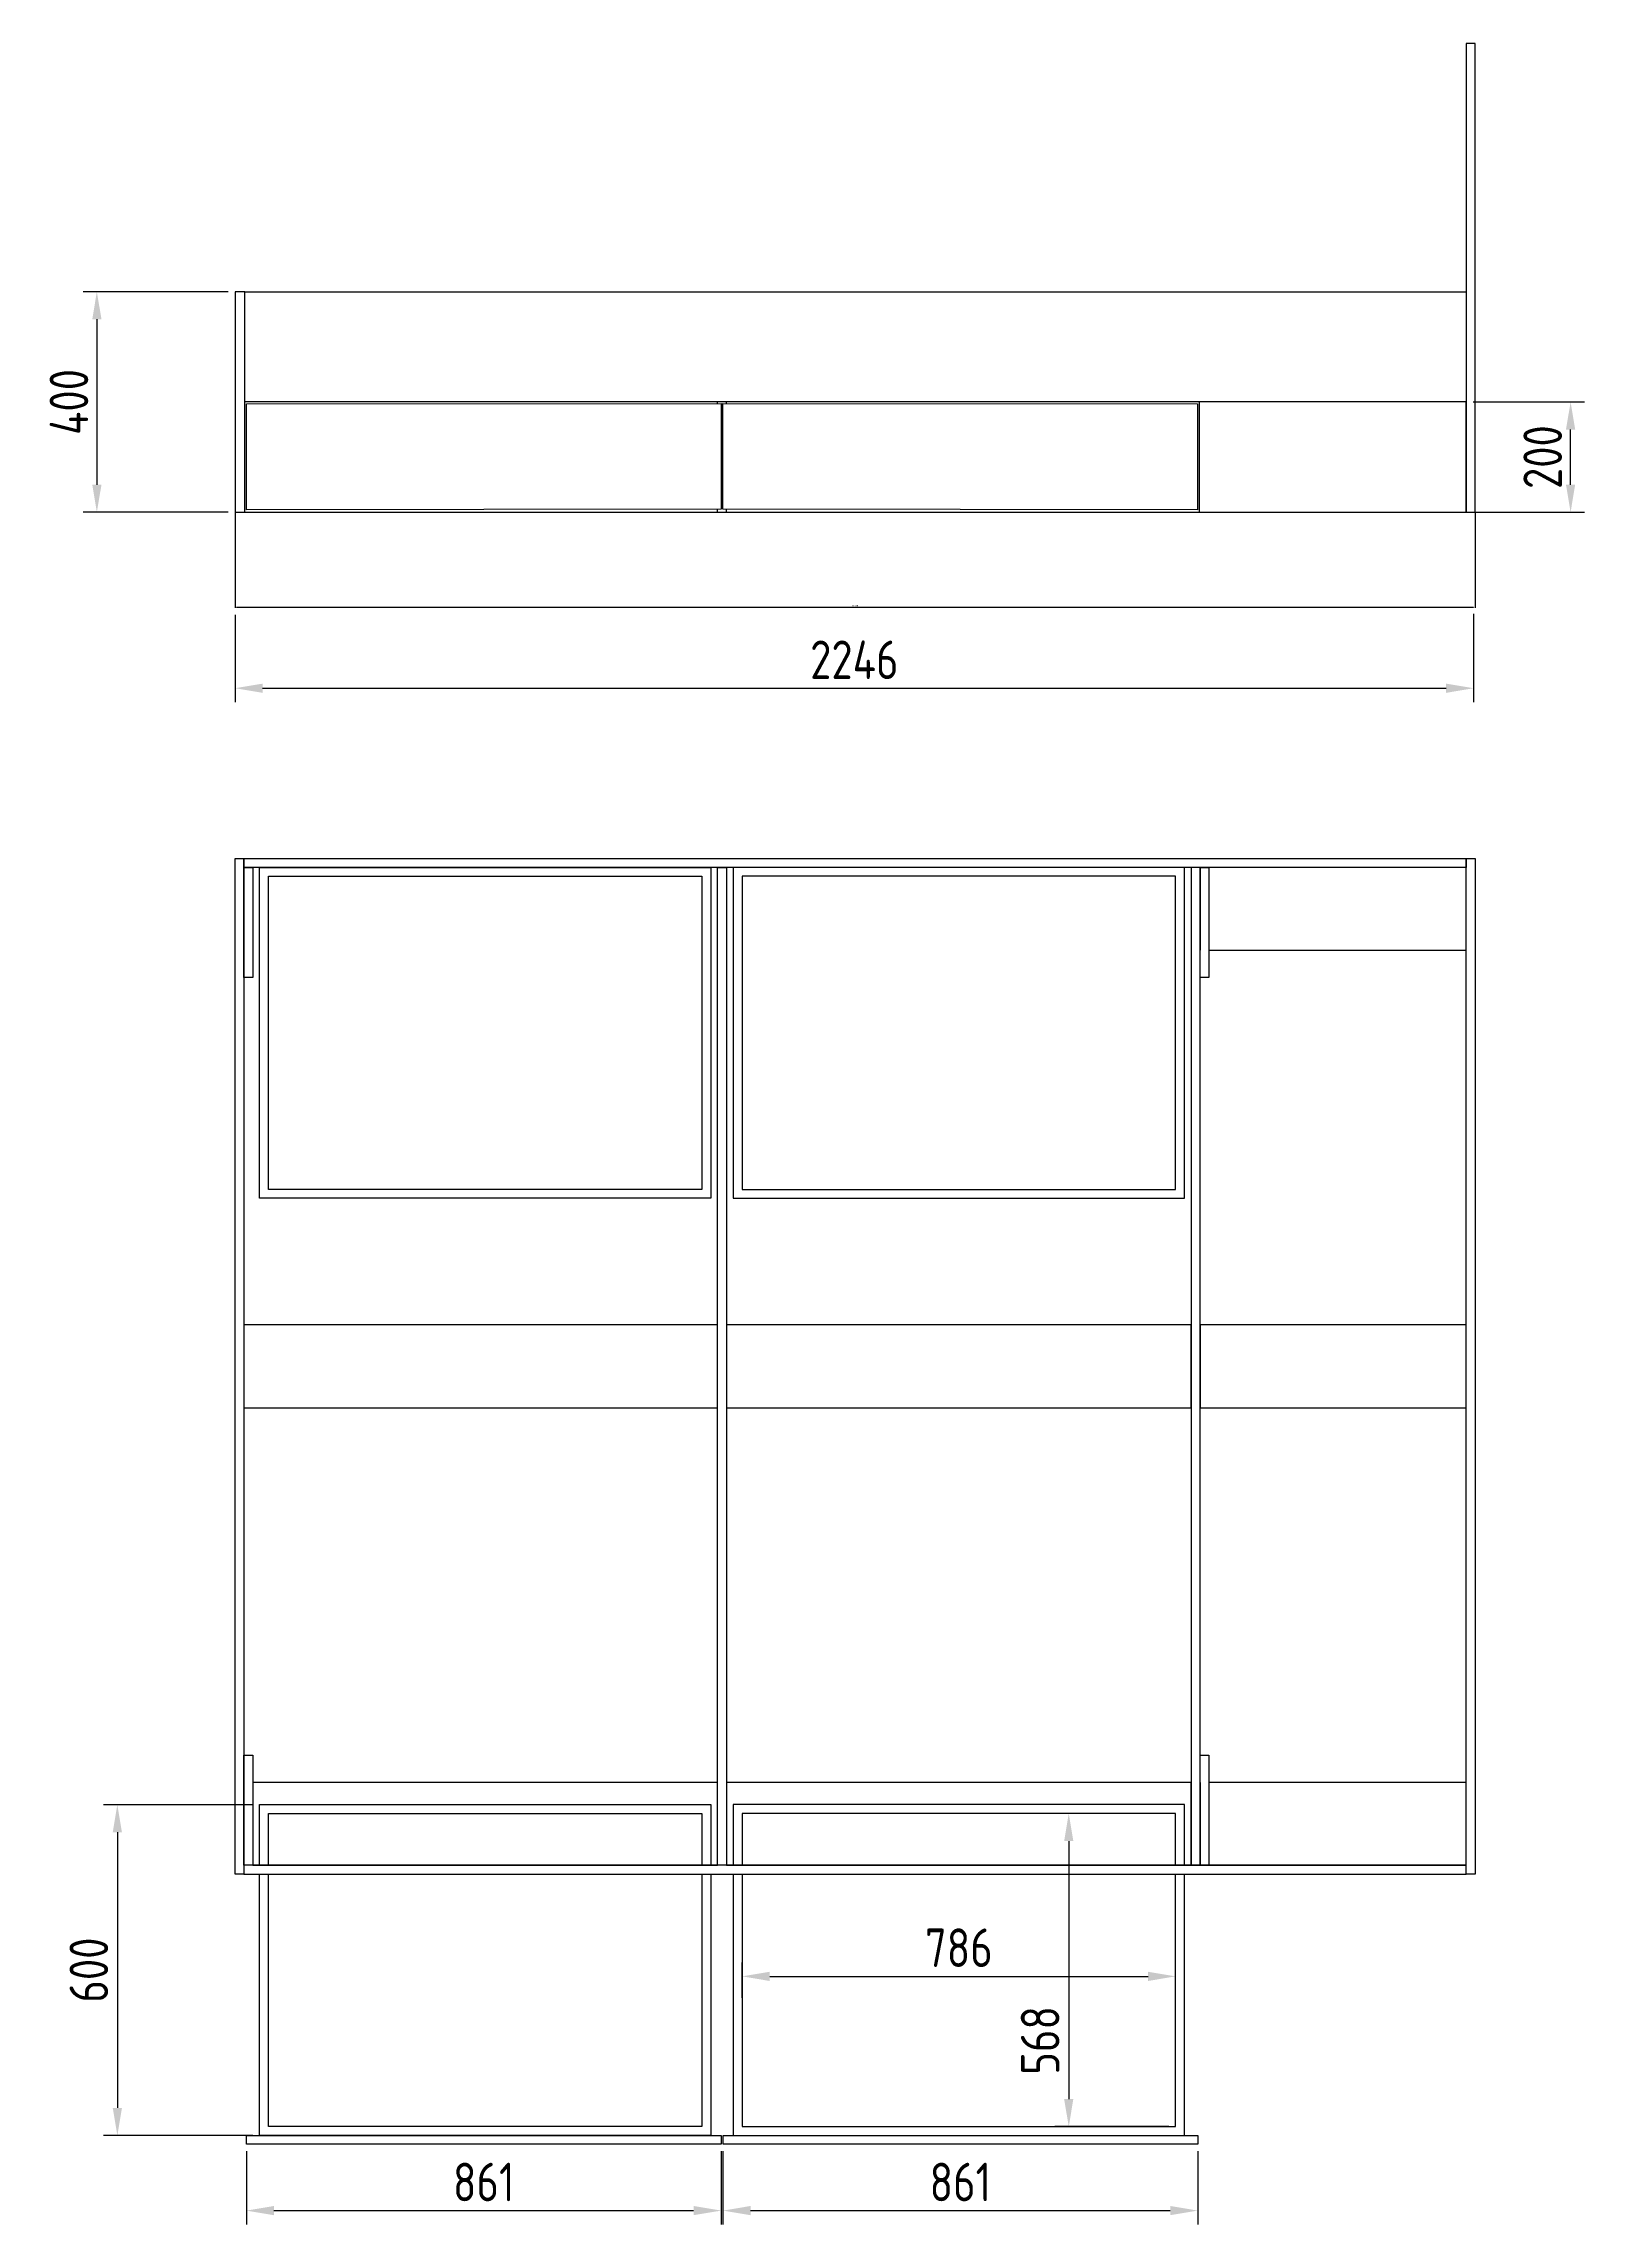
# Model space of a CAD drawing. Header units: millimetres. Extents: x 1713 to 34496, y -3951 to 7152.
# Drawn here: x 14068 to 16862, y 2930 to 6886 of the extents above; entities that cross this region are included whole.
import ezdxf

# ---------------------------------------------------------------- set-up
doc = ezdxf.new("R2010")
doc.units = ezdxf.units.MM
doc.layers.add('awcad.layer.СКД_технические_средства', color=7, linetype='Continuous', lineweight=30)
doc.styles.add('awcad.labels', font='eskd.shx')
doc.styles.get("Standard").update_dxf_attribs({"font": 'arial.ttf'})
doc.dimstyles.new('awcad.dim.building', dxfattribs={"dimtxt": 3.5, "dimasz": 2.5, "dimexe": 1.25, "dimexo": 0.625, "dimtad": 1, "dimtxsty": 'awcad.labels', "dimcen": 2.5, "dimadec": 0, "dimazin": 0, "dimtfac": 1, "dimtmove": 0, "dimatfit": 3, "dimldrblk": 'NONE', "dimfxl": 1, "dimarcsym": 0})
doc.dimstyles.new('ISO-25', dxfattribs={"dimtxt": 2.5, "dimasz": 2.5, "dimexe": 1.25, "dimexo": 0.625, "dimtad": 1, "dimtxsty": 'Standard', "dimcen": 2.5, "dimadec": 0, "dimazin": 0, "dimtfac": 1, "dimtmove": 0, "dimatfit": 3, "dimfxl": 1, "dimarcsym": 0})

# ---------------------------------------------------------------- blocks, each defined once
blk = doc.blocks.new('*D217')
at = {"color": 0, "lineweight": -2, "transparency": 16777216}
for p, q in [((14415, 6035.3), (14415, 5862.6)), ((16663.5, 6035.3), (16663.5, 5862.6)), ((14417.5, 5863.9), (16661, 5863.9))]:
    blk.add_line(p, q, dxfattribs=at)
at = {"color": 0, "transparency": 16777216}
for points in [[(14417.5, 5864.3), (14417.5, 5863.5), (14415, 5863.9)], [(16661, 5864.3), (16661, 5863.5), (16663.5, 5863.9)]]:
    blk.add_solid(points, dxfattribs=at)
at = {"layer": 'Defpoints', "color": 0, "transparency": 16777216}
for p in [(14415, 6035.9), (16663.5, 6035.9), (16663.5, 5863.9)]:
    blk.add_point(p, dxfattribs=at)
at = {"color": 0, "transparency": 16777216, "insert": (15539.3, 5866), "char_height": 2.5, "attachment_point": 5}
blk.add_mtext('2248,5', dxfattribs=at)
blk = doc.blocks.new('*D223')
at = {"layer": 'awcad.layer.СКД_технические_средства', "color": 0, "linetype": 'ByBlock', "lineweight": -2, "transparency": 16777216}
for p, q in [((14435.5, 3063.2), (14435.5, 2930.4)), ((15296.5, 3063.2), (15296.5, 2930.4)), ((14485.5, 2955.4), (15246.5, 2955.4))]:
    blk.add_line(p, q, dxfattribs=at)
at = {"layer": 'awcad.layer.СКД_технические_средства', "color": 0, "linetype": 'ByBlock', "transparency": 16777216}
for points in [[(14485.5, 2963.8), (14485.5, 2947.1), (14435.5, 2955.4)], [(15246.5, 2963.8), (15246.5, 2947.1), (15296.5, 2955.4)]]:
    blk.add_solid(points, dxfattribs=at)
at = {"layer": 'Defpoints', "color": 0, "linetype": 'ByBlock', "transparency": 16777216}
for p in [(14435.5, 3075.7), (15296.5, 3075.7), (15296.5, 2955.4)]:
    blk.add_point(p, dxfattribs=at)
at = {"layer": 'awcad.layer.СКД_технические_средства', "color": 0, "linetype": 'ByBlock', "lineweight": -2, "transparency": 16777216, "insert": (14866, 3007.3), "char_height": 70, "attachment_point": 5, "style": 'awcad.labels'}
blk.add_mtext('861', dxfattribs=at)
blk = doc.blocks.new('_None')
blk = doc.blocks.new('*D220')
at = {"layer": 'awcad.layer.СКД_технические_средства', "color": 0, "linetype": 'ByBlock', "lineweight": -2, "transparency": 16777216}
for p, q in [((15299.8, 3063.2), (15299.8, 2930.4)), ((16160.8, 3063.2), (16160.8, 2930.4)), ((15349.8, 2955.4), (16110.8, 2955.4))]:
    blk.add_line(p, q, dxfattribs=at)
at = {"layer": 'awcad.layer.СКД_технические_средства', "color": 0, "linetype": 'ByBlock', "transparency": 16777216}
for points in [[(15349.8, 2963.8), (15349.8, 2947.1), (15299.8, 2955.4)], [(16110.8, 2963.8), (16110.8, 2947.1), (16160.8, 2955.4)]]:
    blk.add_solid(points, dxfattribs=at)
at = {"layer": 'Defpoints', "color": 0, "linetype": 'ByBlock', "transparency": 16777216}
for p in [(15299.8, 3075.7), (16160.8, 3075.7), (16160.8, 2955.4)]:
    blk.add_point(p, dxfattribs=at)
at = {"layer": 'awcad.layer.СКД_технические_средства', "color": 0, "linetype": 'ByBlock', "lineweight": -2, "transparency": 16777216, "insert": (15730.3, 3007.3), "char_height": 70, "attachment_point": 5, "style": 'awcad.labels'}
blk.add_mtext('861', dxfattribs=at)
blk = doc.blocks.new('*D230')
at = {"layer": 'awcad.layer.СКД_технические_средства', "color": 0, "linetype": 'ByBlock', "lineweight": -2, "transparency": 16777216}
for p, q in [((15334.5, 3341.2), (15334.5, 3405.3)), ((16120.5, 3349.2), (16120.5, 3405.3)), ((15384.5, 3380.3), (16070.5, 3380.3))]:
    blk.add_line(p, q, dxfattribs=at)
at = {"layer": 'awcad.layer.СКД_технические_средства', "color": 0, "linetype": 'ByBlock', "transparency": 16777216}
for points in [[(15384.5, 3388.6), (15384.5, 3371.9), (15334.5, 3380.3)], [(16070.5, 3388.6), (16070.5, 3371.9), (16120.5, 3380.3)]]:
    blk.add_solid(points, dxfattribs=at)
at = {"layer": 'Defpoints', "color": 0, "linetype": 'ByBlock', "transparency": 16777216}
for p in [(16120.5, 3380.3), (15334.5, 3328.7), (16120.5, 3336.7)]:
    blk.add_point(p, dxfattribs=at)
at = {"layer": 'awcad.layer.СКД_технические_средства', "color": 0, "linetype": 'ByBlock', "lineweight": -2, "transparency": 16777216, "insert": (15727.5, 3432.2), "char_height": 70, "attachment_point": 5, "style": 'awcad.labels'}
blk.add_mtext('786', dxfattribs=at)
blk = doc.blocks.new('*D238')
at = {"layer": 'awcad.layer.СКД_технические_средства', "color": 0, "linetype": 'ByBlock', "lineweight": -2, "transparency": 16777216}
for p, q in [((14447, 3691.7), (14176.6, 3691.7)), ((14201.6, 3641.7), (14201.6, 3141.7)), ((14447, 3091.7), (14176.6, 3091.7))]:
    blk.add_line(p, q, dxfattribs=at)
at = {"layer": 'awcad.layer.СКД_технические_средства', "color": 0, "linetype": 'ByBlock', "transparency": 16777216}
for points in [[(14193.2, 3641.7), (14209.9, 3641.7), (14201.6, 3691.7)], [(14193.2, 3141.7), (14209.9, 3141.7), (14201.6, 3091.7)]]:
    blk.add_solid(points, dxfattribs=at)
at = {"layer": 'Defpoints', "color": 0, "linetype": 'ByBlock', "transparency": 16777216}
for p in [(14459.5, 3691.7), (14201.6, 3091.7), (14459.5, 3091.7)]:
    blk.add_point(p, dxfattribs=at)
at = {"layer": 'awcad.layer.СКД_технические_средства', "color": 0, "linetype": 'ByBlock', "lineweight": -2, "transparency": 16777216, "insert": (14149.9, 3391.7), "char_height": 70, "attachment_point": 5, "rotation": 90, "style": 'awcad.labels'}
blk.add_mtext('600', dxfattribs=at)
blk = doc.blocks.new('*D242')
at = {"layer": 'awcad.layer.СКД_технические_средства', "color": 0, "linetype": 'ByBlock', "lineweight": -2, "transparency": 16777216}
for p, q in [((16108, 3675.7), (15901.8, 3675.7)), ((15926.8, 3625.7), (15926.8, 3157.7)), ((16108, 3107.7), (15901.8, 3107.7))]:
    blk.add_line(p, q, dxfattribs=at)
at = {"layer": 'awcad.layer.СКД_технические_средства', "color": 0, "linetype": 'ByBlock', "transparency": 16777216}
for points in [[(15918.4, 3625.7), (15935.1, 3625.7), (15926.8, 3675.7)], [(15918.4, 3157.7), (15935.1, 3157.7), (15926.8, 3107.7)]]:
    blk.add_solid(points, dxfattribs=at)
at = {"layer": 'Defpoints', "color": 0, "linetype": 'ByBlock', "transparency": 16777216}
for p in [(16120.5, 3675.7), (15926.8, 3107.7), (16120.5, 3107.7)]:
    blk.add_point(p, dxfattribs=at)
at = {"layer": 'awcad.layer.СКД_технические_средства', "color": 0, "linetype": 'ByBlock', "lineweight": -2, "transparency": 16777216, "insert": (15874.9, 3264.1), "char_height": 70, "attachment_point": 5, "rotation": 90, "style": 'awcad.labels'}
blk.add_mtext('568', dxfattribs=at)
blk = doc.blocks.new('*D250')
at = {"layer": 'awcad.layer.СКД_технические_средства', "color": 0, "linetype": 'ByBlock', "lineweight": -2, "transparency": 16777216}
for p, q in [((14402.5, 6435.9), (14139.4, 6435.9)), ((14164.4, 6385.9), (14164.4, 6085.9)), ((14402.5, 6035.9), (14139.4, 6035.9))]:
    blk.add_line(p, q, dxfattribs=at)
at = {"layer": 'awcad.layer.СКД_технические_средства', "color": 0, "linetype": 'ByBlock', "transparency": 16777216}
for points in [[(14156.1, 6385.9), (14172.8, 6385.9), (14164.4, 6435.9)], [(14156.1, 6085.9), (14172.8, 6085.9), (14164.4, 6035.9)]]:
    blk.add_solid(points, dxfattribs=at)
at = {"layer": 'Defpoints', "color": 0, "linetype": 'ByBlock', "transparency": 16777216}
for p in [(14415, 6435.9), (14164.4, 6035.9), (14415, 6035.9)]:
    blk.add_point(p, dxfattribs=at)
at = {"layer": 'awcad.layer.СКД_технические_средства', "color": 0, "linetype": 'ByBlock', "lineweight": -2, "transparency": 16777216, "insert": (14113.8, 6235.9), "char_height": 70, "attachment_point": 5, "rotation": 90, "style": 'awcad.labels'}
blk.add_mtext('400', dxfattribs=at)
blk = doc.blocks.new('*D258')
at = {"layer": 'awcad.layer.СКД_технические_средства', "color": 0, "linetype": 'ByBlock', "lineweight": -2, "transparency": 16777216}
for p, q in [((16660, 6235.9), (16861.8, 6235.9)), ((16836.8, 6085.9), (16836.8, 6185.9)), ((16660, 6035.9), (16861.8, 6035.9))]:
    blk.add_line(p, q, dxfattribs=at)
at = {"layer": 'awcad.layer.СКД_технические_средства', "color": 0, "linetype": 'ByBlock', "transparency": 16777216}
for points in [[(16828.4, 6185.9), (16845.1, 6185.9), (16836.8, 6235.9)], [(16828.4, 6085.9), (16845.1, 6085.9), (16836.8, 6035.9)]]:
    blk.add_solid(points, dxfattribs=at)
at = {"layer": 'Defpoints', "color": 0, "linetype": 'ByBlock', "transparency": 16777216}
for p in [(16647.5, 6235.9), (16836.8, 6235.9), (16647.5, 6035.9)]:
    blk.add_point(p, dxfattribs=at)
at = {"layer": 'awcad.layer.СКД_технические_средства', "color": 0, "linetype": 'ByBlock', "lineweight": -2, "transparency": 16777216, "insert": (16786.2, 6135.9), "char_height": 70, "attachment_point": 5, "rotation": 90, "style": 'awcad.labels'}
blk.add_mtext('200', dxfattribs=at)
blk = doc.blocks.new('*D462')
at = {"layer": 'awcad.layer.СКД_технические_средства', "color": 0, "linetype": 'ByBlock', "lineweight": -2, "transparency": 16777216}
for p, q in [((14415, 5850.1), (14415, 5691.7)), ((16661, 5851.8), (16661, 5691.7)), ((14465, 5716.7), (16611, 5716.7))]:
    blk.add_line(p, q, dxfattribs=at)
at = {"layer": 'awcad.layer.СКД_технические_средства', "color": 0, "linetype": 'ByBlock', "transparency": 16777216}
for points in [[(14465, 5725), (14465, 5708.3), (14415, 5716.7)], [(16611, 5725), (16611, 5708.3), (16661, 5716.7)]]:
    blk.add_solid(points, dxfattribs=at)
at = {"layer": 'Defpoints', "color": 0, "linetype": 'ByBlock', "transparency": 16777216}
for p in [(14415, 5862.6), (16661, 5864.3), (16661, 5716.7)]:
    blk.add_point(p, dxfattribs=at)
at = {"layer": 'awcad.layer.СКД_технические_средства', "color": 0, "linetype": 'ByBlock', "lineweight": -2, "transparency": 16777216, "insert": (15538, 5768.3), "char_height": 70, "attachment_point": 5, "style": 'awcad.labels'}
blk.add_mtext('2246', dxfattribs=at)

msp = doc.modelspace()

# ---------------------------------------------------------------- linework, layer by layer
for points in [[(16663.513, 6035.887), (16663.513, 6885.887), (16647.513, 6885.887), (16647.513, 6035.887)], [(14415.013, 6435.887), (14415.013, 6035.887), (14432.513, 6035.887), (14432.513, 6435.887)], [(16647.513, 6435.887), (16647.513, 6235.887), (14432.513, 6235.887), (14432.513, 6435.887)], [(16163.338, 6035.887), (16647.513, 6035.887), (16647.513, 6235.887), (16163.338, 6235.887)], [(14431.013, 5407.72), (14431.013, 3565.72), (14415.013, 3565.72), (14415.013, 5407.72)], [(14431.013, 5407.72), (16647.513, 5407.721), (16647.513, 5391.721), (14431.013, 5391.721)], [(14431.013, 5391.721), (14447.013, 5391.721), (14447.013, 5191.721), (14431.013, 5191.721)], [(15306.013, 5391.721), (15306.013, 3581.72), (15290.013, 3581.72), (15290.013, 5391.721)], [(16165.013, 5391.721), (16149.013, 5391.721), (16149.013, 3581.72), (16165.013, 3581.72)], [(16165.013, 5391.721), (16181.013, 5391.721), (16181.013, 5191.721), (16165.013, 5191.721)], [(16663.513, 5407.721), (16663.513, 3565.721), (16647.513, 3565.721), (16647.513, 5407.721)], [(14431.013, 4411.72), (15290.013, 4411.72), (15290.013, 4561.72), (14431.013, 4561.72)], [(15306.013, 4411.721), (16149.013, 4411.721), (16149.013, 4561.721), (15306.013, 4561.721)], [(14431.013, 3781.72), (14447.013, 3781.72), (14447.013, 3581.72), (14431.013, 3581.72)], [(16165.013, 3781.72), (16181.013, 3781.72), (16181.013, 3581.72), (16165.013, 3581.72)], [(14447.013, 3581.72), (15290.013, 3581.72), (15290.013, 3731.72), (14447.013, 3731.72)], [(15306.013, 3581.72), (16149.013, 3581.72), (16149.013, 3731.72), (15306.013, 3731.72)], [(14431.013, 3565.72), (16647.513, 3565.72), (16647.513, 3581.72), (14431.013, 3581.72)]]:
    msp.add_lwpolyline(points, close=True)
at = {"color": 3}
for points in [[(14435.513, 6232.511), (15296.513, 6233.263), (15296.513, 6041.264), (14435.513, 6040.515)], [(15299.513, 6233.263), (16160.513, 6232.511), (16160.513, 6040.511), (15299.513, 6041.264)], [(15277.513, 4791.721), (14459.513, 4791.721), (14459.513, 5391.721), (15277.513, 5391.721)], [(15318.513, 5391.721), (15318.513, 4791.721), (16136.513, 4791.721), (16136.513, 5391.721)], [(15261.513, 4807.721), (14475.513, 4807.721), (14475.513, 5375.721), (15261.513, 5375.721)], [(15334.513, 5375.721), (15334.513, 4807.721), (16120.513, 4807.721), (16120.513, 5375.721)], [(14435.513, 3091.721), (15296.513, 3091.721), (15296.513, 3075.721), (14435.513, 3075.721)], [(15299.842, 3091.721), (16160.842, 3091.721), (16160.842, 3075.721), (15299.842, 3075.721)]]:
    msp.add_lwpolyline(points, close=True, dxfattribs=at)
for points in [[(15289.926, 6233.257), (15289.926, 6235.887)], [(15305.926, 6233.258), (15305.926, 6235.887)], [(14432.513, 6035.887), (16163.338, 6035.887)], [(15289.926, 6035.887), (15289.926, 6041.258)], [(15305.926, 6035.887), (15305.926, 6041.258)], [(16647.513, 5391.721), (16165.013, 5391.721), (16165.013, 5241.721)], [(16181.013, 5241.721), (16647.513, 5241.721), (16647.513, 5391.721)], [(16647.513, 4561.721), (16165.013, 4561.721), (16165.013, 4411.721), (16647.513, 4411.721), (16647.513, 4561.721)], [(16165.013, 3731.72), (16165.013, 3581.72), (16647.513, 3581.72), (16647.513, 3731.72)], [(16647.513, 3731.72), (16181.013, 3731.72)]]:
    msp.add_lwpolyline(points)
for points in [[(14459.513, 3581.72), (14459.513, 3691.721), (15277.513, 3691.721), (15277.513, 3581.72)], [(16136.513, 3581.72), (16136.513, 3691.721), (15318.513, 3691.721), (15318.513, 3581.72)], [(14475.513, 3581.72), (14475.513, 3675.721), (15261.513, 3675.721), (15261.513, 3581.72)], [(16120.513, 3581.72), (16120.513, 3675.721), (15334.513, 3675.721), (15334.513, 3581.72)], [(15277.513, 3565.72), (15277.513, 3091.721), (14459.513, 3091.721), (14459.513, 3565.72)], [(15261.513, 3565.72), (15261.513, 3107.721), (14475.513, 3107.721), (14475.513, 3565.72)], [(15318.513, 3565.72), (15318.513, 3091.721), (16136.513, 3091.721), (16136.513, 3565.72)], [(15334.513, 3565.72), (15334.513, 3107.721), (16120.513, 3107.721), (16120.513, 3565.72)]]:
    msp.add_lwpolyline(points, dxfattribs=at)

# ---------------------------------------------------------------- dimensions: what is measured, and where the dimension line sits
dim = msp.add_linear_dim(base=(16663.513, 5863.888), p1=(14415.013, 6035.887), p2=(16663.513, 6035.887), dimstyle='ISO-25')
dim.commit()
dim.dimension.update_dxf_attribs({"geometry": '*D217', "text_midpoint": (15539.263, 5866.016)})
at = {"layer": 'awcad.layer.СКД_технические_средства', "color": 253, "linetype": 'ByBlock', "lineweight": -2}
for base, p1, p2, picture, middle in [((14164.434, 6035.887), (14415.013, 6435.887), (14415.013, 6035.887), '*D250', (14113.827, 6235.887)), ((14201.583, 3091.721), (14459.513, 3691.721), (14459.513, 3091.721), '*D238', (14149.941, 3391.721))]:
    dim = msp.add_linear_dim(base=base, p1=p1, p2=p2, angle=90, dimstyle='awcad.dim.building', dxfattribs=at)
    dim.commit()
    dim.dimension.update_dxf_attribs({"geometry": picture, "text_midpoint": middle})
for base, p1, p2, picture, middle in [((16836.77, 6235.887), (16647.513, 6035.887), (16647.513, 6235.887), '*D258', (16836.77, 6135.887)), ((15926.766, 3107.721), (16120.513, 3675.721), (16120.513, 3107.721), '*D242', (15926.766, 3264.077))]:
    dim = msp.add_linear_dim(base=base, p1=p1, p2=p2, angle=90, dimstyle='awcad.dim.building', dxfattribs=at)
    dim.commit()
    dim.dimension.update_dxf_attribs({"geometry": picture, "text_midpoint": middle, "dimtype": 160})
for base, p1, p2, picture, middle in [((16661.013, 5716.665), (14415.013, 5862.638), (16661.013, 5864.305), '*D462', (15538.013, 5768.307)), ((16120.513, 3380.252), (15334.513, 3328.721), (16120.513, 3336.721), '*D230', (15727.513, 3432.153)), ((15296.513, 2955.422), (14435.513, 3075.721), (15296.513, 3075.721), '*D223', (14866.013, 3007.323)), ((16160.842, 2955.422), (15299.842, 3075.721), (16160.842, 3075.721), '*D220', (15730.342, 3007.323))]:
    dim = msp.add_linear_dim(base=base, p1=p1, p2=p2, dimstyle='awcad.dim.building', dxfattribs=at)
    dim.commit()
    dim.dimension.update_dxf_attribs({"geometry": picture, "text_midpoint": middle})

doc.saveas('drawing.dxf')
